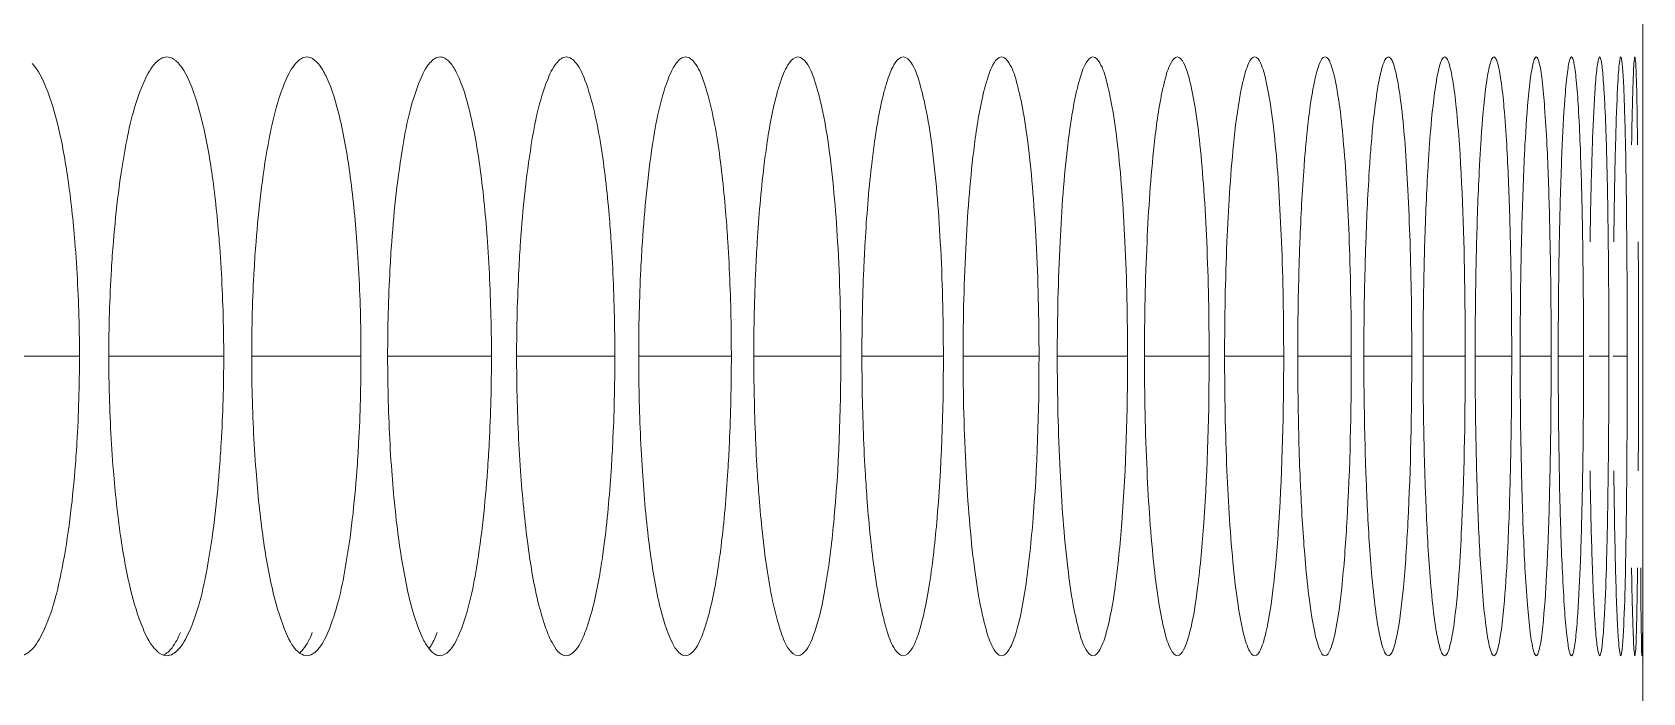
# Model space of a CAD drawing. Header units: millimetres. Extents: x 1177 to 4147, y 93 to 2194.
# Drawn here: x 2907.68 to 2923.81, y 1596.05 to 1602.67 of the extents above; entities that cross this region are included whole.
import ezdxf

# ---------------------------------------------------------------- set-up
doc = ezdxf.new("R2010")
doc.units = ezdxf.units.MM
doc.header["$LTSCALE"] = 0.1
doc.layers.get('0').update_dxf_attribs({"lineweight": 13})
doc.layers.add('标注', color=251, linetype='Continuous', lineweight=9)

msp = doc.modelspace()

# ---------------------------------------------------------------- linework, layer by layer
msp.add_line((2923.81, 1348.895), (2923.81, 1914.895))
at = {"layer": '标注'}
for p, q in [((2923.81, 1602.419), (2923.81, 1602.914)), ((2906.944, 1599.419), (2908.15, 1599.419)), ((2908.444, 1599.419), (2909.595, 1599.419)), ((2909.875, 1599.419), (2910.97, 1599.419)), ((2911.237, 1599.419), (2912.277, 1599.419)), ((2912.529, 1599.419), (2913.513, 1599.419)), ((2913.752, 1599.419), (2914.68, 1599.419)), ((2914.905, 1599.419), (2915.777, 1599.419)), ((2915.988, 1599.419), (2916.804, 1599.419)), ((2917.001, 1599.419), (2917.762, 1599.419)), ((2917.945, 1599.419), (2918.649, 1599.419)), ((2918.818, 1599.419), (2919.466, 1599.419)), ((2919.621, 1599.419), (2920.213, 1599.419)), ((2920.354, 1599.419), (2920.89, 1599.419)), ((2921.016, 1599.419), (2921.496, 1599.419)), ((2921.609, 1599.419), (2922.032, 1599.419)), ((2922.131, 1599.419), (2922.497, 1599.419)), ((2922.582, 1599.419), (2922.892, 1599.419)), ((2922.963, 1599.419), (2923.217, 1599.419)), ((2923.273, 1599.419), (2923.471, 1599.419)), ((2923.513, 1599.419), (2923.655, 1599.419)), ((2923.81, 1595.924), (2923.81, 1596.419))]:
    msp.add_line(p, q, dxfattribs=at)
for points, knots in [([(2909.025, 1602.419), (2908.983, 1602.419), (2908.882, 1602.346), (2908.833, 1602.249), (2908.804, 1602.187)], [0, 0, 0, 0, 0.384136, 1, 1, 1, 1]), ([(2909.115, 1602.38), (2909.108, 1602.386), (2909.082, 1602.406), (2909.049, 1602.419), (2909.025, 1602.419)], [0, 0, 0, 0, 0.282086, 1, 1, 1, 1]), ([(2910.428, 1602.419), (2910.388, 1602.419), (2910.291, 1602.344), (2910.245, 1602.248), (2910.218, 1602.187)], [0, 0, 0, 0, 0.378328, 1, 1, 1, 1]), ([(2910.929, 1600.566), (2910.912, 1600.798), (2910.871, 1601.219), (2910.775, 1601.77), (2910.671, 1602.131), (2910.57, 1602.323), (2910.514, 1602.385), (2910.485, 1602.402)], [0, 0, 0, 0, 0.364158, 0.661207, 0.874207, 0.947517, 1, 1, 1, 1]), ([(2911.762, 1602.419), (2911.723, 1602.419), (2911.63, 1602.342), (2911.589, 1602.248), (2911.563, 1602.187)], [0, 0, 0, 0, 0.37223, 1, 1, 1, 1]), ([(2912.237, 1600.566), (2912.22, 1600.809), (2912.179, 1601.246), (2912.083, 1601.811), (2911.978, 1602.174), (2911.876, 1602.355), (2911.817, 1602.406), (2911.788, 1602.415)], [0, 0, 0, 0, 0.376417, 0.678059, 0.88637, 0.953961, 1, 1, 1, 1]), ([(2913.027, 1602.419), (2912.989, 1602.419), (2912.9, 1602.34), (2912.862, 1602.248), (2912.838, 1602.187)], [0, 0, 0, 0, 0.36584, 1, 1, 1, 1]), ([(2913.372, 1601.539), (2913.336, 1601.759), (2913.276, 1602.046), (2913.153, 1602.34), (2913.064, 1602.419), (2913.027, 1602.419)], [0, 0, 0, 0, 0.68404, 0.884461, 1, 1, 1, 1]), ([(2914.222, 1602.419), (2914.185, 1602.419), (2914.101, 1602.338), (2914.066, 1602.247), (2914.043, 1602.187)], [0, 0, 0, 0, 0.359161, 1, 1, 1, 1]), ([(2914.547, 1601.539), (2914.514, 1601.758), (2914.456, 1602.046), (2914.342, 1602.338), (2914.258, 1602.419), (2914.222, 1602.419)], [0, 0, 0, 0, 0.688296, 0.888112, 1, 1, 1, 1]), ([(2915.347, 1602.419), (2915.312, 1602.419), (2915.232, 1602.335), (2915.2, 1602.247), (2915.179, 1602.187)], [0, 0, 0, 0, 0.352199, 1, 1, 1, 1]), ([(2915.777, 1599.419), (2915.777, 1599.802), (2915.758, 1600.51), (2915.687, 1601.343), (2915.599, 1601.882), (2915.525, 1602.16), (2915.461, 1602.335), (2915.381, 1602.419), (2915.347, 1602.419)], [0, 0, 0, 0, 0.372429, 0.689732, 0.811883, 0.904664, 0.966442, 1, 1, 1, 1]), ([(2916.402, 1602.419), (2916.369, 1602.419), (2916.293, 1602.333), (2916.265, 1602.247), (2916.245, 1602.187)], [0, 0, 0, 0, 0.34497, 1, 1, 1, 1]), ([(2916.804, 1599.419), (2916.804, 1599.802), (2916.786, 1600.51), (2916.72, 1601.343), (2916.638, 1601.881), (2916.568, 1602.16), (2916.51, 1602.333), (2916.435, 1602.419), (2916.402, 1602.419)], [0, 0, 0, 0, 0.373515, 0.691581, 0.813864, 0.906521, 0.967776, 1, 1, 1, 1]), ([(2917.387, 1602.419), (2917.355, 1602.419), (2917.285, 1602.33), (2917.259, 1602.247), (2917.241, 1602.187)], [0, 0, 0, 0, 0.337498, 1, 1, 1, 1]), ([(2917.762, 1599.419), (2917.762, 1599.801), (2917.745, 1600.509), (2917.683, 1601.343), (2917.607, 1601.881), (2917.542, 1602.16), (2917.489, 1602.33), (2917.419, 1602.419), (2917.387, 1602.419)], [0, 0, 0, 0, 0.374562, 0.693368, 0.815782, 0.908329, 0.969088, 1, 1, 1, 1]), ([(2918.302, 1602.419), (2918.272, 1602.419), (2918.207, 1602.327), (2918.184, 1602.246), (2918.167, 1602.187)], [0, 0, 0, 0, 0.329816, 1, 1, 1, 1]), ([(2918.649, 1599.419), (2918.649, 1599.801), (2918.637, 1600.358), (2918.595, 1601.064), (2918.554, 1601.514), (2918.506, 1601.88), (2918.446, 1602.16), (2918.397, 1602.327), (2918.333, 1602.419), (2918.302, 1602.419)], [0, 0, 0, 0, 0.375551, 0.545723, 0.695098, 0.817639, 0.910083, 0.970374, 1, 1, 1, 1]), ([(2919.148, 1602.419), (2919.119, 1602.419), (2919.059, 1602.324), (2919.038, 1602.246), (2919.023, 1602.187)], [0, 0, 0, 0, 0.321971, 1, 1, 1, 1]), ([(2919.466, 1599.419), (2919.466, 1599.801), (2919.455, 1600.358), (2919.417, 1601.064), (2919.379, 1601.514), (2919.335, 1601.879), (2919.279, 1602.16), (2919.235, 1602.324), (2919.176, 1602.419), (2919.148, 1602.419)], [0, 0, 0, 0, 0.376511, 0.547075, 0.696737, 0.819409, 0.911768, 0.971624, 1, 1, 1, 1]), ([(2919.923, 1602.419), (2919.895, 1602.419), (2919.841, 1602.32), (2919.823, 1602.246), (2919.809, 1602.187)], [0, 0, 0, 0, 0.314028, 1, 1, 1, 1]), ([(2920.213, 1599.419), (2920.213, 1599.801), (2920.203, 1600.358), (2920.168, 1601.064), (2920.134, 1601.514), (2920.094, 1601.878), (2920.043, 1602.161), (2920.003, 1602.321), (2919.95, 1602.419), (2919.923, 1602.419)], [0, 0, 0, 0, 0.37742, 0.548358, 0.698293, 0.821093, 0.913378, 0.972833, 1, 1, 1, 1]), ([(2920.627, 1602.419), (2920.601, 1602.419), (2920.554, 1602.317), (2920.537, 1602.246), (2920.524, 1602.187)], [0, 0, 0, 0, 0.306066, 1, 1, 1, 1]), ([(2920.89, 1599.419), (2920.89, 1599.801), (2920.881, 1600.358), (2920.849, 1601.064), (2920.818, 1601.514), (2920.782, 1601.878), (2920.737, 1602.162), (2920.7, 1602.318), (2920.654, 1602.419), (2920.627, 1602.419)], [0, 0, 0, 0, 0.378273, 0.549562, 0.699757, 0.822681, 0.914904, 0.973991, 1, 1, 1, 1]), ([(2921.262, 1602.419), (2921.252, 1602.419), (2921.23, 1602.398), (2921.198, 1602.321), (2921.181, 1602.245), (2921.169, 1602.187)], [0, 0, 0, 0, 0.108893, 0.304684, 1, 1, 1, 1]), ([(2921.496, 1599.419), (2921.496, 1599.801), (2921.488, 1600.357), (2921.46, 1601.064), (2921.433, 1601.513), (2921.399, 1601.881), (2921.362, 1602.154), (2921.324, 1602.321), (2921.293, 1602.398), (2921.271, 1602.419), (2921.262, 1602.419)], [0, 0, 0, 0, 0.378765, 0.550246, 0.700564, 0.823511, 0.915608, 0.974317, 0.990824, 1, 1, 1, 1]), ([(2921.826, 1602.419), (2921.817, 1602.419), (2921.798, 1602.397), (2921.77, 1602.321), (2921.754, 1602.245), (2921.744, 1602.187)], [0, 0, 0, 0, 0.101909, 0.296587, 1, 1, 1, 1]), ([(2921.973, 1601.539), (2921.964, 1601.663), (2921.947, 1601.88), (2921.915, 1602.153), (2921.881, 1602.321), (2921.854, 1602.397), (2921.834, 1602.419), (2921.826, 1602.419)], [0, 0, 0, 0, 0.412795, 0.721593, 0.917535, 0.971685, 1, 1, 1, 1]), ([(2922.32, 1602.419), (2922.312, 1602.419), (2922.295, 1602.396), (2922.271, 1602.321), (2922.257, 1602.245), (2922.249, 1602.187)], [0, 0, 0, 0, 0.094921, 0.288654, 1, 1, 1, 1]), ([(2922.447, 1601.539), (2922.439, 1601.663), (2922.424, 1601.88), (2922.397, 1602.152), (2922.367, 1602.321), (2922.344, 1602.396), (2922.327, 1602.419), (2922.32, 1602.419)], [0, 0, 0, 0, 0.414841, 0.724795, 0.920667, 0.973938, 1, 1, 1, 1]), ([(2922.743, 1602.419), (2922.736, 1602.419), (2922.721, 1602.394), (2922.71, 1602.352), (2922.695, 1602.278), (2922.687, 1602.22), (2922.683, 1602.187)], [0, 0, 0, 0, 0.088051, 0.280963, 0.585765, 1, 1, 1, 1]), ([(2922.85, 1601.539), (2922.844, 1601.663), (2922.831, 1601.879), (2922.809, 1602.129), (2922.79, 1602.277), (2922.775, 1602.352), (2922.764, 1602.394), (2922.75, 1602.419), (2922.743, 1602.419)], [0, 0, 0, 0, 0.416674, 0.727673, 0.840561, 0.923587, 0.976084, 1, 1, 1, 1]), ([(2923.096, 1602.419), (2923.089, 1602.419), (2923.078, 1602.392), (2923.069, 1602.352), (2923.056, 1602.277), (2923.05, 1602.22), (2923.046, 1602.187)], [0, 0, 0, 0, 0.08156, 0.273914, 0.581123, 1, 1, 1, 1]), ([(2923.183, 1601.539), (2923.178, 1601.663), (2923.168, 1601.879), (2923.15, 1602.129), (2923.134, 1602.277), (2923.122, 1602.352), (2923.113, 1602.392), (2923.102, 1602.419), (2923.096, 1602.419)], [0, 0, 0, 0, 0.418337, 0.730308, 0.843348, 0.926219, 0.978065, 1, 1, 1, 1]), ([(2923.378, 1602.419), (2923.372, 1602.419), (2923.365, 1602.391), (2923.356, 1602.353), (2923.347, 1602.277), (2923.342, 1602.22), (2923.339, 1602.187)], [0, 0, 0, 0, 0.07568, 0.267653, 0.577032, 1, 1, 1, 1]), ([(2923.445, 1601.539), (2923.441, 1601.663), (2923.435, 1601.837), (2923.424, 1602.053), (2923.416, 1602.179), (2923.407, 1602.277), (2923.399, 1602.353), (2923.391, 1602.391), (2923.384, 1602.419), (2923.378, 1602.419)], [0, 0, 0, 0, 0.419744, 0.590146, 0.732557, 0.845737, 0.928497, 0.979815, 1, 1, 1, 1]), ([(2923.59, 1602.419), (2923.584, 1602.419), (2923.582, 1602.389), (2923.573, 1602.354), (2923.568, 1602.276), (2923.564, 1602.22), (2923.562, 1602.187)], [0, 0, 0, 0, 0.070746, 0.262489, 0.57368, 1, 1, 1, 1]), ([(2923.637, 1601.539), (2923.634, 1601.663), (2923.63, 1601.837), (2923.622, 1602.053), (2923.617, 1602.179), (2923.61, 1602.276), (2923.605, 1602.353), (2923.597, 1602.389), (2923.595, 1602.419), (2923.59, 1602.419)], [0, 0, 0, 0, 0.42086, 0.591659, 0.73434, 0.847642, 0.930328, 0.98125, 1, 1, 1, 1]), ([(2923.731, 1602.419), (2923.726, 1602.419), (2923.728, 1602.388), (2923.719, 1602.354), (2923.718, 1602.276), (2923.715, 1602.22), (2923.714, 1602.187)], [0, 0, 0, 0, 0.067135, 0.25876, 0.571272, 1, 1, 1, 1]), ([(2923.758, 1601.539), (2923.756, 1601.663), (2923.754, 1601.837), (2923.75, 1602.053), (2923.747, 1602.179), (2923.742, 1602.276), (2923.742, 1602.354), (2923.733, 1602.388), (2923.736, 1602.419), (2923.731, 1602.419)], [0, 0, 0, 0, 0.421633, 0.592708, 0.735581, 0.848973, 0.931617, 0.982277, 1, 1, 1, 1]), ([(2908.104, 1600.566), (2908.087, 1600.778), (2908.045, 1601.166), (2907.954, 1601.687), (2907.84, 1602.075), (2907.739, 1602.285), (2907.677, 1602.352)], [0, 0, 0, 0, 0.343252, 0.632232, 0.852748, 1, 1, 1, 1]), ([(2909.551, 1600.566), (2909.534, 1600.788), (2909.492, 1601.192), (2909.399, 1601.73), (2909.285, 1602.117), (2909.18, 1602.325), (2909.115, 1602.38)], [0, 0, 0, 0, 0.353299, 0.646273, 0.86342, 1, 1, 1, 1]), ([(2908.804, 1602.187), (2908.709, 1601.983), (2908.581, 1601.439), (2908.516, 1600.892), (2908.49, 1600.566)], [0, 0, 0, 0, 0.407017, 1, 1, 1, 1]), ([(2910.218, 1602.187), (2910.128, 1601.982), (2910.006, 1601.438), (2909.944, 1600.892), (2909.919, 1600.566)], [0, 0, 0, 0, 0.406317, 1, 1, 1, 1]), ([(2911.563, 1602.187), (2911.476, 1601.982), (2911.361, 1601.438), (2911.302, 1600.892), (2911.278, 1600.566)], [0, 0, 0, 0, 0.405644, 1, 1, 1, 1]), ([(2912.838, 1602.187), (2912.755, 1601.981), (2912.647, 1601.437), (2912.591, 1600.892), (2912.568, 1600.566)], [0, 0, 0, 0, 0.405, 1, 1, 1, 1]), ([(2914.043, 1602.187), (2913.965, 1601.98), (2913.863, 1601.436), (2913.81, 1600.892), (2913.789, 1600.566)], [0, 0, 0, 0, 0.404385, 1, 1, 1, 1]), ([(2915.179, 1602.187), (2915.164, 1602.146), (2915.1, 1601.934), (2915.061, 1601.715), (2915.035, 1601.539)], [0, 0, 0, 0, 0.198383, 1, 1, 1, 1]), ([(2916.245, 1602.187), (2916.231, 1602.146), (2916.171, 1601.933), (2916.135, 1601.715), (2916.11, 1601.539)], [0, 0, 0, 0, 0.197891, 1, 1, 1, 1]), ([(2917.241, 1602.187), (2917.228, 1602.146), (2917.172, 1601.933), (2917.138, 1601.715), (2917.115, 1601.539)], [0, 0, 0, 0, 0.197424, 1, 1, 1, 1]), ([(2918.167, 1602.187), (2918.155, 1602.146), (2918.103, 1601.932), (2918.071, 1601.714), (2918.051, 1601.539)], [0, 0, 0, 0, 0.196983, 1, 1, 1, 1]), ([(2919.023, 1602.187), (2919.012, 1602.145), (2918.963, 1601.932), (2918.935, 1601.714), (2918.916, 1601.539)], [0, 0, 0, 0, 0.196571, 1, 1, 1, 1]), ([(2919.809, 1602.187), (2919.798, 1602.145), (2919.754, 1601.931), (2919.728, 1601.714), (2919.71, 1601.539)], [0, 0, 0, 0, 0.196188, 1, 1, 1, 1]), ([(2920.524, 1602.187), (2920.515, 1602.145), (2920.475, 1601.931), (2920.451, 1601.714), (2920.435, 1601.539)], [0, 0, 0, 0, 0.195836, 1, 1, 1, 1]), ([(2921.169, 1602.187), (2921.161, 1602.145), (2921.125, 1601.931), (2921.104, 1601.714), (2921.089, 1601.539)], [0, 0, 0, 0, 0.195515, 1, 1, 1, 1]), ([(2921.744, 1602.187), (2921.737, 1602.145), (2921.705, 1601.93), (2921.686, 1601.714), (2921.673, 1601.539)], [0, 0, 0, 0, 0.195227, 1, 1, 1, 1]), ([(2922.249, 1602.187), (2922.242, 1602.145), (2922.214, 1601.93), (2922.198, 1601.714), (2922.187, 1601.539)], [0, 0, 0, 0, 0.194971, 1, 1, 1, 1]), ([(2922.683, 1602.187), (2922.677, 1602.145), (2922.654, 1601.93), (2922.64, 1601.714), (2922.63, 1601.539)], [0, 0, 0, 0, 0.194751, 1, 1, 1, 1]), ([(2923.046, 1602.187), (2923.042, 1602.145), (2923.022, 1601.93), (2923.011, 1601.714), (2923.003, 1601.539)], [0, 0, 0, 0, 0.194565, 1, 1, 1, 1]), ([(2923.339, 1602.187), (2923.336, 1602.145), (2923.32, 1601.93), (2923.311, 1601.714), (2923.305, 1601.539)], [0, 0, 0, 0, 0.194414, 1, 1, 1, 1]), ([(2923.562, 1602.187), (2923.559, 1602.145), (2923.548, 1601.929), (2923.541, 1601.713), (2923.537, 1601.539)], [0, 0, 0, 0, 0.194299, 1, 1, 1, 1]), ([(2923.714, 1602.187), (2923.712, 1602.145), (2923.705, 1601.929), (2923.701, 1601.713), (2923.698, 1601.539)], [0, 0, 0, 0, 0.194221, 1, 1, 1, 1]), ([(2913.476, 1600.566), (2913.47, 1600.655), (2913.445, 1600.98), (2913.41, 1601.305), (2913.372, 1601.539)], [0, 0, 0, 0, 0.272672, 1, 1, 1, 1]), ([(2914.645, 1600.566), (2914.639, 1600.655), (2914.616, 1600.98), (2914.583, 1601.305), (2914.547, 1601.539)], [0, 0, 0, 0, 0.272763, 1, 1, 1, 1]), ([(2915.035, 1601.539), (2915.025, 1601.467), (2914.982, 1601.144), (2914.955, 1600.818), (2914.939, 1600.566)], [0, 0, 0, 0, 0.224658, 1, 1, 1, 1]), ([(2916.11, 1601.539), (2916.1, 1601.467), (2916.06, 1601.144), (2916.035, 1600.818), (2916.02, 1600.566)], [0, 0, 0, 0, 0.224554, 1, 1, 1, 1]), ([(2917.115, 1601.539), (2917.074, 1601.216), (2917.02, 1600.51), (2917.001, 1599.801), (2917.001, 1599.419)], [0, 0, 0, 0, 0.459902, 1, 1, 1, 1]), ([(2918.051, 1601.539), (2918.012, 1601.216), (2917.962, 1600.509), (2917.945, 1599.801), (2917.945, 1599.419)], [0, 0, 0, 0, 0.459787, 1, 1, 1, 1]), ([(2918.916, 1601.539), (2918.88, 1601.216), (2918.834, 1600.509), (2918.818, 1599.801), (2918.818, 1599.419)], [0, 0, 0, 0, 0.45968, 1, 1, 1, 1]), ([(2919.71, 1601.539), (2919.678, 1601.216), (2919.635, 1600.509), (2919.621, 1599.801), (2919.621, 1599.419)], [0, 0, 0, 0, 0.459581, 1, 1, 1, 1]), ([(2920.435, 1601.539), (2920.428, 1601.467), (2920.402, 1601.143), (2920.385, 1600.818), (2920.375, 1600.566)], [0, 0, 0, 0, 0.22413, 1, 1, 1, 1]), ([(2921.089, 1601.539), (2921.083, 1601.467), (2921.06, 1601.143), (2921.045, 1600.818), (2921.036, 1600.566)], [0, 0, 0, 0, 0.224066, 1, 1, 1, 1]), ([(2921.673, 1601.539), (2921.668, 1601.467), (2921.647, 1601.143), (2921.634, 1600.818), (2921.626, 1600.566)], [0, 0, 0, 0, 0.224008, 1, 1, 1, 1]), ([(2922.032, 1599.419), (2922.032, 1599.614), (2922.027, 1600.321), (2922.007, 1601.028), (2921.973, 1601.539)], [0, 0, 0, 0, 0.275595, 1, 1, 1, 1]), ([(2922.187, 1601.539), (2922.182, 1601.467), (2922.164, 1601.143), (2922.152, 1600.818), (2922.146, 1600.566)], [0, 0, 0, 0, 0.223957, 1, 1, 1, 1]), ([(2922.484, 1600.566), (2922.482, 1600.655), (2922.473, 1600.979), (2922.46, 1601.304), (2922.447, 1601.539)], [0, 0, 0, 0, 0.273384, 1, 1, 1, 1]), ([(2922.63, 1601.539), (2922.626, 1601.467), (2922.611, 1601.143), (2922.601, 1600.818), (2922.595, 1600.566)], [0, 0, 0, 0, 0.223913, 1, 1, 1, 1]), ([(2922.881, 1600.566), (2922.88, 1600.655), (2922.872, 1600.979), (2922.861, 1601.304), (2922.85, 1601.539)], [0, 0, 0, 0, 0.273416, 1, 1, 1, 1]), ([(2923.003, 1601.539), (2923, 1601.467), (2922.987, 1601.143), (2922.978, 1600.818), (2922.974, 1600.566)], [0, 0, 0, 0, 0.223876, 1, 1, 1, 1]), ([(2923.208, 1600.566), (2923.207, 1600.655), (2923.201, 1600.979), (2923.192, 1601.304), (2923.183, 1601.539)], [0, 0, 0, 0, 0.273443, 1, 1, 1, 1]), ([(2923.305, 1601.539), (2923.303, 1601.467), (2923.292, 1601.142), (2923.286, 1600.818), (2923.282, 1600.566)], [0, 0, 0, 0, 0.223846, 1, 1, 1, 1]), ([(2923.464, 1600.566), (2923.463, 1600.655), (2923.459, 1600.979), (2923.452, 1601.304), (2923.445, 1601.539)], [0, 0, 0, 0, 0.273464, 1, 1, 1, 1]), ([(2923.537, 1601.539), (2923.535, 1601.467), (2923.527, 1601.142), (2923.523, 1600.818), (2923.52, 1600.566)], [0, 0, 0, 0, 0.223823, 1, 1, 1, 1]), ([(2923.65, 1600.566), (2923.649, 1600.655), (2923.646, 1600.979), (2923.642, 1601.304), (2923.637, 1601.539)], [0, 0, 0, 0, 0.273479, 1, 1, 1, 1]), ([(2908.15, 1599.419), (2908.15, 1599.517), (2908.146, 1599.9), (2908.127, 1600.282), (2908.104, 1600.566)], [0, 0, 0, 0, 0.255908, 1, 1, 1, 1]), ([(2908.49, 1600.566), (2908.482, 1600.474), (2908.456, 1600.092), (2908.444, 1599.709), (2908.444, 1599.419)], [0, 0, 0, 0, 0.241932, 1, 1, 1, 1]), ([(2909.595, 1599.419), (2909.595, 1599.517), (2909.591, 1599.9), (2909.573, 1600.282), (2909.551, 1600.566)], [0, 0, 0, 0, 0.255929, 1, 1, 1, 1]), ([(2909.919, 1600.566), (2909.911, 1600.474), (2909.886, 1600.092), (2909.875, 1599.709), (2909.875, 1599.419)], [0, 0, 0, 0, 0.241898, 1, 1, 1, 1]), ([(2910.97, 1599.419), (2910.97, 1599.517), (2910.967, 1599.9), (2910.95, 1600.282), (2910.929, 1600.566)], [0, 0, 0, 0, 0.255949, 1, 1, 1, 1]), ([(2911.278, 1600.566), (2911.271, 1600.474), (2911.247, 1600.092), (2911.237, 1599.709), (2911.237, 1599.419)], [0, 0, 0, 0, 0.241865, 1, 1, 1, 1]), ([(2912.277, 1599.419), (2912.277, 1599.517), (2912.273, 1599.899), (2912.257, 1600.282), (2912.237, 1600.566)], [0, 0, 0, 0, 0.255968, 1, 1, 1, 1]), ([(2912.568, 1600.566), (2912.562, 1600.474), (2912.539, 1600.092), (2912.529, 1599.709), (2912.529, 1599.419)], [0, 0, 0, 0, 0.241834, 1, 1, 1, 1]), ([(2913.513, 1599.419), (2913.513, 1599.517), (2913.51, 1599.899), (2913.495, 1600.282), (2913.476, 1600.566)], [0, 0, 0, 0, 0.255986, 1, 1, 1, 1]), ([(2913.789, 1600.566), (2913.783, 1600.474), (2913.761, 1600.092), (2913.752, 1599.709), (2913.752, 1599.419)], [0, 0, 0, 0, 0.241805, 1, 1, 1, 1]), ([(2914.68, 1599.419), (2914.68, 1599.517), (2914.677, 1599.899), (2914.663, 1600.282), (2914.645, 1600.566)], [0, 0, 0, 0, 0.256003, 1, 1, 1, 1]), ([(2914.939, 1600.566), (2914.934, 1600.474), (2914.913, 1600.092), (2914.905, 1599.709), (2914.905, 1599.419)], [0, 0, 0, 0, 0.241777, 1, 1, 1, 1]), ([(2916.02, 1600.566), (2916.015, 1600.474), (2915.996, 1600.092), (2915.988, 1599.709), (2915.988, 1599.419)], [0, 0, 0, 0, 0.241751, 1, 1, 1, 1]), ([(2920.375, 1600.566), (2920.372, 1600.474), (2920.359, 1600.091), (2920.354, 1599.709), (2920.354, 1599.419)], [0, 0, 0, 0, 0.241646, 1, 1, 1, 1]), ([(2921.036, 1600.566), (2921.033, 1600.474), (2921.021, 1600.091), (2921.016, 1599.709), (2921.016, 1599.419)], [0, 0, 0, 0, 0.24163, 1, 1, 1, 1]), ([(2921.626, 1600.566), (2921.623, 1600.474), (2921.613, 1600.091), (2921.609, 1599.709), (2921.609, 1599.419)], [0, 0, 0, 0, 0.241616, 1, 1, 1, 1]), ([(2922.146, 1600.566), (2922.143, 1600.474), (2922.134, 1600.091), (2922.131, 1599.709), (2922.131, 1599.419)], [0, 0, 0, 0, 0.241603, 1, 1, 1, 1]), ([(2922.497, 1599.419), (2922.497, 1599.517), (2922.496, 1599.899), (2922.491, 1600.282), (2922.484, 1600.566)], [0, 0, 0, 0, 0.256117, 1, 1, 1, 1]), ([(2922.595, 1600.566), (2922.593, 1600.474), (2922.585, 1600.091), (2922.582, 1599.709), (2922.582, 1599.419)], [0, 0, 0, 0, 0.241592, 1, 1, 1, 1]), ([(2922.892, 1599.419), (2922.892, 1599.517), (2922.892, 1599.899), (2922.887, 1600.282), (2922.881, 1600.566)], [0, 0, 0, 0, 0.256123, 1, 1, 1, 1]), ([(2922.974, 1600.566), (2922.972, 1600.474), (2922.966, 1600.091), (2922.963, 1599.709), (2922.963, 1599.419)], [0, 0, 0, 0, 0.241583, 1, 1, 1, 1]), ([(2923.217, 1599.419), (2923.217, 1599.517), (2923.216, 1599.899), (2923.213, 1600.282), (2923.208, 1600.566)], [0, 0, 0, 0, 0.256128, 1, 1, 1, 1]), ([(2923.471, 1599.419), (2923.471, 1599.517), (2923.47, 1599.899), (2923.468, 1600.282), (2923.464, 1600.566)], [0, 0, 0, 0, 0.256131, 1, 1, 1, 1]), ([(2923.655, 1599.419), (2923.655, 1599.517), (2923.654, 1599.899), (2923.652, 1600.282), (2923.65, 1600.566)], [0, 0, 0, 0, 0.256134, 1, 1, 1, 1]), ([(2923.767, 1599.419), (2923.767, 1599.517), (2923.767, 1599.899), (2923.766, 1600.282), (2923.765, 1600.566)], [0, 0, 0, 0, 0.256136, 1, 1, 1, 1]), ([(2908.104, 1598.272), (2908.112, 1598.364), (2908.139, 1598.746), (2908.15, 1599.129), (2908.15, 1599.419)], [0, 0, 0, 0, 0.24194, 1, 1, 1, 1]), ([(2908.444, 1599.419), (2908.444, 1599.321), (2908.448, 1598.938), (2908.467, 1598.555), (2908.49, 1598.272)], [0, 0, 0, 0, 0.255912, 1, 1, 1, 1]), ([(2909.551, 1598.272), (2909.558, 1598.364), (2909.584, 1598.746), (2909.595, 1599.129), (2909.595, 1599.419)], [0, 0, 0, 0, 0.241906, 1, 1, 1, 1]), ([(2909.875, 1599.419), (2909.875, 1599.321), (2909.879, 1598.938), (2909.897, 1598.556), (2909.919, 1598.272)], [0, 0, 0, 0, 0.255933, 1, 1, 1, 1]), ([(2910.929, 1598.272), (2910.936, 1598.364), (2910.96, 1598.746), (2910.97, 1599.129), (2910.97, 1599.419)], [0, 0, 0, 0, 0.241873, 1, 1, 1, 1]), ([(2911.237, 1599.419), (2911.237, 1599.321), (2911.241, 1598.938), (2911.257, 1598.556), (2911.278, 1598.272)], [0, 0, 0, 0, 0.255953, 1, 1, 1, 1]), ([(2912.237, 1598.272), (2912.244, 1598.364), (2912.267, 1598.746), (2912.277, 1599.129), (2912.277, 1599.419)], [0, 0, 0, 0, 0.241842, 1, 1, 1, 1]), ([(2912.529, 1599.419), (2912.529, 1599.321), (2912.533, 1598.938), (2912.548, 1598.556), (2912.568, 1598.272)], [0, 0, 0, 0, 0.255971, 1, 1, 1, 1]), ([(2913.476, 1598.272), (2913.482, 1598.364), (2913.504, 1598.746), (2913.513, 1599.129), (2913.513, 1599.419)], [0, 0, 0, 0, 0.241812, 1, 1, 1, 1]), ([(2913.752, 1599.419), (2913.752, 1599.321), (2913.755, 1598.938), (2913.77, 1598.556), (2913.789, 1598.272)], [0, 0, 0, 0, 0.255989, 1, 1, 1, 1]), ([(2914.645, 1598.272), (2914.651, 1598.364), (2914.671, 1598.746), (2914.68, 1599.129), (2914.68, 1599.419)], [0, 0, 0, 0, 0.241784, 1, 1, 1, 1]), ([(2914.905, 1599.419), (2914.905, 1599.321), (2914.908, 1598.938), (2914.922, 1598.556), (2914.939, 1598.272)], [0, 0, 0, 0, 0.256006, 1, 1, 1, 1]), ([(2915.512, 1596.651), (2915.563, 1596.796), (2915.64, 1597.164), (2915.751, 1598.086), (2915.777, 1598.863), (2915.777, 1599.419)], [0, 0, 0, 0, 0.166119, 0.401654, 1, 1, 1, 1]), ([(2915.988, 1599.419), (2915.988, 1599.321), (2915.991, 1598.938), (2916.004, 1598.556), (2916.02, 1598.272)], [0, 0, 0, 0, 0.256022, 1, 1, 1, 1]), ([(2916.557, 1596.651), (2916.604, 1596.797), (2916.676, 1597.164), (2916.78, 1598.087), (2916.804, 1598.863), (2916.804, 1599.419)], [0, 0, 0, 0, 0.165692, 0.401192, 1, 1, 1, 1]), ([(2917.001, 1599.419), (2917.001, 1599.036), (2917.02, 1598.328), (2917.074, 1597.621), (2917.115, 1597.298)], [0, 0, 0, 0, 0.540098, 1, 1, 1, 1]), ([(2917.532, 1596.651), (2917.576, 1596.797), (2917.642, 1597.165), (2917.739, 1598.087), (2917.762, 1598.863), (2917.762, 1599.419)], [0, 0, 0, 0, 0.165291, 0.400759, 1, 1, 1, 1]), ([(2917.945, 1599.419), (2917.945, 1599.036), (2917.962, 1598.328), (2918.012, 1597.621), (2918.051, 1597.298)], [0, 0, 0, 0, 0.540213, 1, 1, 1, 1]), ([(2918.436, 1596.651), (2918.477, 1596.798), (2918.539, 1597.165), (2918.628, 1598.088), (2918.649, 1598.863), (2918.649, 1599.419)], [0, 0, 0, 0, 0.164917, 0.400355, 1, 1, 1, 1]), ([(2918.818, 1599.419), (2918.818, 1599.036), (2918.834, 1598.329), (2918.88, 1597.622), (2918.916, 1597.298)], [0, 0, 0, 0, 0.54032, 1, 1, 1, 1]), ([(2919.271, 1596.651), (2919.309, 1596.798), (2919.365, 1597.166), (2919.447, 1598.088), (2919.466, 1598.863), (2919.466, 1599.419)], [0, 0, 0, 0, 0.164569, 0.399981, 1, 1, 1, 1]), ([(2919.621, 1599.419), (2919.621, 1599.036), (2919.635, 1598.329), (2919.678, 1597.622), (2919.71, 1597.298)], [0, 0, 0, 0, 0.540419, 1, 1, 1, 1]), ([(2920.035, 1596.651), (2920.07, 1596.799), (2920.121, 1597.166), (2920.195, 1598.089), (2920.213, 1598.863), (2920.213, 1599.419)], [0, 0, 0, 0, 0.164249, 0.399636, 1, 1, 1, 1]), ([(2920.354, 1599.419), (2920.354, 1599.321), (2920.356, 1598.938), (2920.364, 1598.556), (2920.375, 1598.272)], [0, 0, 0, 0, 0.256086, 1, 1, 1, 1]), ([(2920.729, 1596.651), (2920.76, 1596.799), (2920.806, 1597.166), (2920.874, 1598.089), (2920.89, 1598.863), (2920.89, 1599.419)], [0, 0, 0, 0, 0.163958, 0.399322, 1, 1, 1, 1]), ([(2921.016, 1599.419), (2921.016, 1599.321), (2921.018, 1598.938), (2921.026, 1598.556), (2921.036, 1598.272)], [0, 0, 0, 0, 0.256095, 1, 1, 1, 1]), ([(2921.353, 1596.651), (2921.381, 1596.799), (2921.422, 1597.167), (2921.482, 1598.089), (2921.496, 1598.863), (2921.496, 1599.419)], [0, 0, 0, 0, 0.163694, 0.399039, 1, 1, 1, 1]), ([(2921.609, 1599.419), (2921.609, 1599.321), (2921.61, 1598.938), (2921.617, 1598.556), (2921.626, 1598.272)], [0, 0, 0, 0, 0.256104, 1, 1, 1, 1]), ([(2921.973, 1597.298), (2921.983, 1597.45), (2922.02, 1598.156), (2922.032, 1598.863), (2922.032, 1599.419)], [0, 0, 0, 0, 0.214546, 1, 1, 1, 1]), ([(2922.131, 1599.419), (2922.131, 1599.321), (2922.132, 1598.938), (2922.138, 1598.556), (2922.146, 1598.272)], [0, 0, 0, 0, 0.256112, 1, 1, 1, 1]), ([(2922.484, 1598.272), (2922.486, 1598.364), (2922.494, 1598.746), (2922.497, 1599.129), (2922.497, 1599.419)], [0, 0, 0, 0, 0.241594, 1, 1, 1, 1]), ([(2922.582, 1599.419), (2922.582, 1599.321), (2922.583, 1598.938), (2922.588, 1598.556), (2922.595, 1598.272)], [0, 0, 0, 0, 0.256118, 1, 1, 1, 1]), ([(2922.881, 1598.272), (2922.883, 1598.364), (2922.89, 1598.746), (2922.892, 1599.129), (2922.892, 1599.419)], [0, 0, 0, 0, 0.241585, 1, 1, 1, 1]), ([(2922.963, 1599.419), (2922.963, 1599.321), (2922.964, 1598.938), (2922.968, 1598.556), (2922.974, 1598.272)], [0, 0, 0, 0, 0.256124, 1, 1, 1, 1]), ([(2923.208, 1598.272), (2923.21, 1598.364), (2923.215, 1598.746), (2923.217, 1599.129), (2923.217, 1599.419)], [0, 0, 0, 0, 0.241577, 1, 1, 1, 1]), ([(2923.464, 1598.272), (2923.465, 1598.364), (2923.469, 1598.746), (2923.471, 1599.129), (2923.471, 1599.419)], [0, 0, 0, 0, 0.241571, 1, 1, 1, 1]), ([(2923.65, 1598.272), (2923.651, 1598.364), (2923.653, 1598.746), (2923.655, 1599.129), (2923.655, 1599.419)], [0, 0, 0, 0, 0.241566, 1, 1, 1, 1]), ([(2923.765, 1598.272), (2923.765, 1598.364), (2923.767, 1598.746), (2923.767, 1599.129), (2923.767, 1599.419)], [0, 0, 0, 0, 0.241563, 1, 1, 1, 1]), ([(2907.782, 1596.651), (2907.88, 1596.854), (2908.011, 1597.398), (2908.078, 1597.945), (2908.104, 1598.272)], [0, 0, 0, 0, 0.407475, 1, 1, 1, 1]), ([(2908.49, 1598.272), (2908.507, 1598.054), (2908.55, 1597.655), (2908.643, 1597.123), (2908.758, 1596.735), (2908.861, 1596.527), (2908.925, 1596.467)], [0, 0, 0, 0, 0.349668, 0.641268, 0.859711, 1, 1, 1, 1]), ([(2909.244, 1596.651), (2909.338, 1596.854), (2909.463, 1597.399), (2909.526, 1597.945), (2909.551, 1598.272)], [0, 0, 0, 0, 0.406757, 1, 1, 1, 1]), ([(2909.919, 1598.272), (2909.936, 1598.043), (2909.978, 1597.629), (2910.074, 1597.079), (2910.189, 1596.696), (2910.294, 1596.489), (2910.361, 1596.442)], [0, 0, 0, 0, 0.360647, 0.656591, 0.871311, 1, 1, 1, 1]), ([(2910.637, 1596.651), (2910.726, 1596.855), (2910.845, 1597.4), (2910.905, 1597.946), (2910.929, 1598.272)], [0, 0, 0, 0, 0.406066, 1, 1, 1, 1]), ([(2911.278, 1598.272), (2911.296, 1598.032), (2911.338, 1597.6), (2911.435, 1597.041), (2911.54, 1596.678), (2911.642, 1596.493), (2911.698, 1596.438), (2911.727, 1596.426)], [0, 0, 0, 0, 0.372333, 0.672575, 0.882635, 0.952132, 1, 1, 1, 1]), ([(2911.96, 1596.651), (2912.045, 1596.856), (2912.157, 1597.4), (2912.214, 1597.946), (2912.237, 1598.272)], [0, 0, 0, 0, 0.405403, 1, 1, 1, 1]), ([(2912.568, 1598.272), (2912.586, 1598.019), (2912.629, 1597.567), (2912.715, 1597.048), (2912.808, 1596.723), (2912.877, 1596.55), (2912.962, 1596.419), (2913.027, 1596.419)], [0, 0, 0, 0, 0.389161, 0.695877, 0.811486, 0.900262, 1, 1, 1, 1]), ([(2913.372, 1597.298), (2913.384, 1597.371), (2913.43, 1597.694), (2913.459, 1598.019), (2913.476, 1598.272)], [0, 0, 0, 0, 0.224828, 1, 1, 1, 1]), ([(2913.789, 1598.272), (2913.805, 1598.019), (2913.845, 1597.568), (2913.937, 1596.992), (2914.039, 1596.63), (2914.136, 1596.459), (2914.196, 1596.419), (2914.222, 1596.419)], [0, 0, 0, 0, 0.389812, 0.696656, 0.899917, 0.961012, 1, 1, 1, 1]), ([(2914.547, 1597.298), (2914.558, 1597.371), (2914.602, 1597.694), (2914.629, 1598.019), (2914.645, 1598.272)], [0, 0, 0, 0, 0.224714, 1, 1, 1, 1]), ([(2914.939, 1598.272), (2914.945, 1598.183), (2914.968, 1597.858), (2915.001, 1597.533), (2915.035, 1597.298)], [0, 0, 0, 0, 0.272803, 1, 1, 1, 1]), ([(2916.02, 1598.272), (2916.026, 1598.183), (2916.047, 1597.858), (2916.078, 1597.533), (2916.11, 1597.298)], [0, 0, 0, 0, 0.272887, 1, 1, 1, 1]), ([(2920.375, 1598.272), (2920.379, 1598.183), (2920.393, 1597.858), (2920.413, 1597.533), (2920.435, 1597.298)], [0, 0, 0, 0, 0.273226, 1, 1, 1, 1]), ([(2921.036, 1598.272), (2921.039, 1598.183), (2921.052, 1597.858), (2921.07, 1597.534), (2921.089, 1597.298)], [0, 0, 0, 0, 0.273277, 1, 1, 1, 1]), ([(2921.626, 1598.272), (2921.629, 1598.183), (2921.64, 1597.858), (2921.656, 1597.534), (2921.673, 1597.298)], [0, 0, 0, 0, 0.273324, 1, 1, 1, 1]), ([(2922.146, 1598.272), (2922.148, 1598.183), (2922.158, 1597.858), (2922.172, 1597.534), (2922.187, 1597.298)], [0, 0, 0, 0, 0.273364, 1, 1, 1, 1]), ([(2922.447, 1597.298), (2922.451, 1597.371), (2922.468, 1597.695), (2922.478, 1598.02), (2922.484, 1598.272)], [0, 0, 0, 0, 0.223934, 1, 1, 1, 1]), ([(2922.595, 1598.272), (2922.597, 1598.183), (2922.605, 1597.858), (2922.617, 1597.534), (2922.63, 1597.298)], [0, 0, 0, 0, 0.2734, 1, 1, 1, 1]), ([(2922.85, 1597.298), (2922.853, 1597.371), (2922.868, 1597.695), (2922.876, 1598.02), (2922.881, 1598.272)], [0, 0, 0, 0, 0.223894, 1, 1, 1, 1]), ([(2922.974, 1598.272), (2922.975, 1598.183), (2922.982, 1597.858), (2922.992, 1597.534), (2923.003, 1597.298)], [0, 0, 0, 0, 0.273429, 1, 1, 1, 1]), ([(2923.183, 1597.298), (2923.186, 1597.371), (2923.197, 1597.695), (2923.204, 1598.02), (2923.208, 1598.272)], [0, 0, 0, 0, 0.22386, 1, 1, 1, 1]), ([(2923.282, 1598.272), (2923.283, 1598.183), (2923.289, 1597.858), (2923.297, 1597.534), (2923.305, 1597.298)], [0, 0, 0, 0, 0.273453, 1, 1, 1, 1]), ([(2923.445, 1597.298), (2923.447, 1597.371), (2923.456, 1597.695), (2923.461, 1598.02), (2923.464, 1598.272)], [0, 0, 0, 0, 0.223834, 1, 1, 1, 1]), ([(2923.52, 1598.272), (2923.521, 1598.183), (2923.525, 1597.858), (2923.531, 1597.534), (2923.537, 1597.298)], [0, 0, 0, 0, 0.273472, 1, 1, 1, 1]), ([(2923.637, 1597.298), (2923.638, 1597.371), (2923.644, 1597.695), (2923.648, 1598.02), (2923.65, 1598.272)], [0, 0, 0, 0, 0.223814, 1, 1, 1, 1]), ([(2913.214, 1596.651), (2913.23, 1596.692), (2913.301, 1596.903), (2913.344, 1597.122), (2913.372, 1597.298)], [0, 0, 0, 0, 0.199302, 1, 1, 1, 1]), ([(2914.398, 1596.651), (2914.413, 1596.692), (2914.48, 1596.904), (2914.52, 1597.123), (2914.547, 1597.298)], [0, 0, 0, 0, 0.198767, 1, 1, 1, 1]), ([(2915.035, 1597.298), (2915.068, 1597.08), (2915.123, 1596.792), (2915.232, 1596.502), (2915.312, 1596.419), (2915.347, 1596.419)], [0, 0, 0, 0, 0.692122, 0.891575, 1, 1, 1, 1]), ([(2916.11, 1597.298), (2916.128, 1597.174), (2916.162, 1596.957), (2916.233, 1596.678), (2916.293, 1596.505), (2916.369, 1596.419), (2916.402, 1596.419)], [0, 0, 0, 0, 0.396145, 0.696516, 0.895316, 1, 1, 1, 1]), ([(2917.115, 1597.298), (2917.131, 1597.174), (2917.163, 1596.958), (2917.23, 1596.678), (2917.285, 1596.508), (2917.355, 1596.419), (2917.387, 1596.419)], [0, 0, 0, 0, 0.39889, 0.700646, 0.898977, 1, 1, 1, 1]), ([(2918.051, 1597.298), (2918.065, 1597.174), (2918.095, 1596.958), (2918.157, 1596.678), (2918.207, 1596.511), (2918.272, 1596.419), (2918.302, 1596.419)], [0, 0, 0, 0, 0.401577, 0.704706, 0.902616, 1, 1, 1, 1]), ([(2918.916, 1597.298), (2918.929, 1597.174), (2918.956, 1596.959), (2919.014, 1596.677), (2919.059, 1596.514), (2919.119, 1596.419), (2919.148, 1596.419)], [0, 0, 0, 0, 0.404191, 0.708673, 0.906209, 1, 1, 1, 1]), ([(2919.71, 1597.298), (2919.723, 1597.174), (2919.747, 1596.96), (2919.8, 1596.677), (2919.842, 1596.517), (2919.895, 1596.419), (2919.923, 1596.419)], [0, 0, 0, 0, 0.406714, 0.712519, 0.90973, 1, 1, 1, 1]), ([(2920.435, 1597.298), (2920.446, 1597.174), (2920.469, 1596.961), (2920.516, 1596.676), (2920.554, 1596.52), (2920.601, 1596.419), (2920.627, 1596.419)], [0, 0, 0, 0, 0.409128, 0.716215, 0.913149, 1, 1, 1, 1]), ([(2921.089, 1597.298), (2921.1, 1597.174), (2921.121, 1596.957), (2921.159, 1596.684), (2921.198, 1596.517), (2921.23, 1596.439), (2921.252, 1596.419), (2921.262, 1596.419)], [0, 0, 0, 0, 0.410337, 0.717846, 0.914038, 0.96928, 1, 1, 1, 1]), ([(2921.673, 1597.298), (2921.682, 1597.174), (2921.701, 1596.957), (2921.735, 1596.685), (2921.77, 1596.517), (2921.798, 1596.441), (2921.817, 1596.419), (2921.826, 1596.419)], [0, 0, 0, 0, 0.412556, 0.72129, 0.917343, 0.971601, 1, 1, 1, 1]), ([(2921.906, 1596.651), (2921.913, 1596.692), (2921.943, 1596.907), (2921.961, 1597.124), (2921.973, 1597.298)], [0, 0, 0, 0, 0.195157, 1, 1, 1, 1]), ([(2922.187, 1597.298), (2922.195, 1597.174), (2922.211, 1596.957), (2922.241, 1596.686), (2922.271, 1596.517), (2922.295, 1596.442), (2922.312, 1596.419), (2922.32, 1596.419)], [0, 0, 0, 0, 0.414625, 0.724518, 0.920485, 0.973854, 1, 1, 1, 1]), ([(2922.389, 1596.651), (2922.395, 1596.692), (2922.421, 1596.908), (2922.436, 1597.124), (2922.447, 1597.298)], [0, 0, 0, 0, 0.194911, 1, 1, 1, 1]), ([(2922.63, 1597.298), (2922.637, 1597.174), (2922.651, 1596.959), (2922.674, 1596.709), (2922.695, 1596.56), (2922.71, 1596.486), (2922.721, 1596.444), (2922.736, 1596.419), (2922.743, 1596.419)], [0, 0, 0, 0, 0.416482, 0.727426, 0.840337, 0.92342, 0.976003, 1, 1, 1, 1]), ([(2922.801, 1596.651), (2922.806, 1596.692), (2922.829, 1596.908), (2922.841, 1597.124), (2922.85, 1597.298)], [0, 0, 0, 0, 0.194699, 1, 1, 1, 1]), ([(2923.003, 1597.298), (2923.009, 1597.174), (2923.02, 1596.959), (2923.039, 1596.708), (2923.056, 1596.561), (2923.069, 1596.485), (2923.078, 1596.445), (2923.089, 1596.419), (2923.096, 1596.419)], [0, 0, 0, 0, 0.418174, 0.730095, 0.843153, 0.926071, 0.977989, 1, 1, 1, 1]), ([(2923.143, 1596.651), (2923.147, 1596.692), (2923.166, 1596.908), (2923.176, 1597.124), (2923.183, 1597.298)], [0, 0, 0, 0, 0.194522, 1, 1, 1, 1]), ([(2923.305, 1597.298), (2923.31, 1597.174), (2923.317, 1597), (2923.329, 1596.785), (2923.338, 1596.659), (2923.347, 1596.561), (2923.356, 1596.485), (2923.365, 1596.447), (2923.372, 1596.419), (2923.378, 1596.419)], [0, 0, 0, 0, 0.419612, 0.589982, 0.732383, 0.845577, 0.928373, 0.979748, 1, 1, 1, 1]), ([(2923.415, 1596.651), (2923.418, 1596.693), (2923.432, 1596.908), (2923.44, 1597.124), (2923.445, 1597.298)], [0, 0, 0, 0, 0.194381, 1, 1, 1, 1]), ([(2923.537, 1597.298), (2923.54, 1597.174), (2923.545, 1597), (2923.554, 1596.785), (2923.561, 1596.659), (2923.568, 1596.561), (2923.573, 1596.484), (2923.582, 1596.449), (2923.584, 1596.419), (2923.59, 1596.419)], [0, 0, 0, 0, 0.420763, 0.591537, 0.73421, 0.847522, 0.930234, 0.981197, 1, 1, 1, 1]), ([(2923.616, 1596.651), (2923.618, 1596.693), (2923.628, 1596.908), (2923.633, 1597.124), (2923.637, 1597.298)], [0, 0, 0, 0, 0.194275, 1, 1, 1, 1]), ([(2923.698, 1597.298), (2923.7, 1597.174), (2923.703, 1597), (2923.709, 1596.785), (2923.713, 1596.659), (2923.718, 1596.562), (2923.719, 1596.484), (2923.728, 1596.45), (2923.726, 1596.419), (2923.731, 1596.419)], [0, 0, 0, 0, 0.421573, 0.592633, 0.735501, 0.848899, 0.931558, 0.982243, 1, 1, 1, 1]), ([(2923.746, 1596.651), (2923.747, 1596.693), (2923.753, 1596.908), (2923.756, 1597.124), (2923.758, 1597.298)], [0, 0, 0, 0, 0.194207, 1, 1, 1, 1]), ([(2923.789, 1597.298), (2923.789, 1597.174), (2923.791, 1597.001), (2923.793, 1596.785), (2923.795, 1596.659), (2923.797, 1596.56), (2923.798, 1596.493), (2923.799, 1596.455), (2923.799, 1596.435), (2923.802, 1596.427), (2923.8, 1596.419), (2923.801, 1596.419)], [0, 0, 0, 0, 0.421991, 0.593198, 0.736164, 0.849605, 0.932235, 0.961597, 0.982776, 0.995618, 1, 1, 1, 1]), ([(2907.553, 1596.419), (2907.596, 1596.419), (2907.701, 1596.49), (2907.752, 1596.589), (2907.782, 1596.651)], [0, 0, 0, 0, 0.389686, 1, 1, 1, 1]), ([(2908.989, 1596.425), (2909.025, 1596.439), (2909.096, 1596.512), (2909.138, 1596.597), (2909.161, 1596.65)], [0, 0, 0, 0, 0.398504, 1, 1, 1, 1]), ([(2909.025, 1596.419), (2909.067, 1596.419), (2909.168, 1596.491), (2909.216, 1596.589), (2909.244, 1596.651)], [0, 0, 0, 0, 0.384127, 1, 1, 1, 1]), ([(2910.356, 1596.448), (2910.368, 1596.458), (2910.423, 1596.517), (2910.458, 1596.591), (2910.482, 1596.65)], [0, 0, 0, 0, 0.193099, 1, 1, 1, 1]), ([(2910.428, 1596.419), (2910.469, 1596.419), (2910.566, 1596.493), (2910.61, 1596.589), (2910.637, 1596.651)], [0, 0, 0, 0, 0.37828, 1, 1, 1, 1]), ([(2911.653, 1596.493), (2911.661, 1596.503), (2911.693, 1596.553), (2911.717, 1596.607), (2911.734, 1596.65)], [0, 0, 0, 0, 0.212146, 1, 1, 1, 1]), ([(2911.762, 1596.419), (2911.801, 1596.419), (2911.894, 1596.495), (2911.935, 1596.59), (2911.96, 1596.651)], [0, 0, 0, 0, 0.372142, 1, 1, 1, 1]), ([(2913.027, 1596.419), (2913.064, 1596.419), (2913.153, 1596.498), (2913.19, 1596.59), (2913.214, 1596.651)], [0, 0, 0, 0, 0.36571, 1, 1, 1, 1]), ([(2914.222, 1596.419), (2914.258, 1596.419), (2914.342, 1596.5), (2914.376, 1596.59), (2914.398, 1596.651)], [0, 0, 0, 0, 0.358988, 1, 1, 1, 1]), ([(2915.347, 1596.419), (2915.381, 1596.419), (2915.461, 1596.503), (2915.492, 1596.591), (2915.512, 1596.651)], [0, 0, 0, 0, 0.351982, 1, 1, 1, 1]), ([(2916.402, 1596.419), (2916.435, 1596.419), (2916.51, 1596.505), (2916.538, 1596.591), (2916.557, 1596.651)], [0, 0, 0, 0, 0.34471, 1, 1, 1, 1]), ([(2917.387, 1596.419), (2917.419, 1596.419), (2917.489, 1596.508), (2917.514, 1596.591), (2917.532, 1596.651)], [0, 0, 0, 0, 0.337196, 1, 1, 1, 1]), ([(2918.302, 1596.419), (2918.333, 1596.419), (2918.397, 1596.511), (2918.42, 1596.591), (2918.436, 1596.651)], [0, 0, 0, 0, 0.329473, 1, 1, 1, 1]), ([(2919.148, 1596.419), (2919.176, 1596.419), (2919.236, 1596.514), (2919.255, 1596.592), (2919.271, 1596.651)], [0, 0, 0, 0, 0.321593, 1, 1, 1, 1]), ([(2919.923, 1596.419), (2919.95, 1596.419), (2920.003, 1596.517), (2920.021, 1596.592), (2920.035, 1596.651)], [0, 0, 0, 0, 0.313618, 1, 1, 1, 1]), ([(2920.627, 1596.419), (2920.654, 1596.419), (2920.7, 1596.521), (2920.716, 1596.592), (2920.729, 1596.651)], [0, 0, 0, 0, 0.305632, 1, 1, 1, 1]), ([(2921.262, 1596.419), (2921.271, 1596.419), (2921.293, 1596.439), (2921.324, 1596.517), (2921.342, 1596.592), (2921.353, 1596.651)], [0, 0, 0, 0, 0.10873, 0.304328, 1, 1, 1, 1]), ([(2921.826, 1596.419), (2921.834, 1596.419), (2921.854, 1596.441), (2921.881, 1596.517), (2921.896, 1596.593), (2921.906, 1596.651)], [0, 0, 0, 0, 0.10172, 0.296219, 1, 1, 1, 1]), ([(2922.32, 1596.419), (2922.327, 1596.419), (2922.344, 1596.442), (2922.367, 1596.516), (2922.38, 1596.593), (2922.389, 1596.651)], [0, 0, 0, 0, 0.094713, 0.288283, 1, 1, 1, 1]), ([(2922.743, 1596.419), (2922.75, 1596.419), (2922.764, 1596.444), (2922.775, 1596.486), (2922.79, 1596.56), (2922.797, 1596.617), (2922.801, 1596.651)], [0, 0, 0, 0, 0.087832, 0.280603, 0.585474, 1, 1, 1, 1]), ([(2923.096, 1596.419), (2923.102, 1596.419), (2923.113, 1596.445), (2923.122, 1596.485), (2923.134, 1596.561), (2923.14, 1596.617), (2923.143, 1596.651)], [0, 0, 0, 0, 0.081343, 0.27358, 0.58086, 1, 1, 1, 1]), ([(2923.378, 1596.419), (2923.384, 1596.419), (2923.391, 1596.447), (2923.399, 1596.485), (2923.407, 1596.561), (2923.412, 1596.617), (2923.415, 1596.651)], [0, 0, 0, 0, 0.07548, 0.267362, 0.576807, 1, 1, 1, 1]), ([(2923.59, 1596.419), (2923.595, 1596.419), (2923.597, 1596.449), (2923.605, 1596.484), (2923.61, 1596.561), (2923.614, 1596.617), (2923.616, 1596.651)], [0, 0, 0, 0, 0.070582, 0.262261, 0.573507, 1, 1, 1, 1]), ([(2923.731, 1596.419), (2923.736, 1596.419), (2923.733, 1596.45), (2923.742, 1596.484), (2923.742, 1596.562), (2923.745, 1596.617), (2923.746, 1596.651)], [0, 0, 0, 0, 0.067027, 0.258613, 0.571162, 1, 1, 1, 1]), ([(2923.801, 1596.419), (2923.803, 1596.419), (2923.801, 1596.427), (2923.804, 1596.435), (2923.803, 1596.455), (2923.805, 1596.493), (2923.805, 1596.56), (2923.806, 1596.617), (2923.806, 1596.651)], [0, 0, 0, 0, 0.016586, 0.065245, 0.145509, 0.256791, 0.569993, 1, 1, 1, 1]), ([(2908.925, 1596.467), (2908.933, 1596.459), (2908.961, 1596.435), (2908.998, 1596.419), (2909.025, 1596.419)], [0, 0, 0, 0, 0.288207, 1, 1, 1, 1])]:
    msp.add_open_spline(points, degree=3, knots=knots, dxfattribs=at)
for points in [[(2910.485, 1602.402), (2910.468, 1602.412), (2910.448, 1602.419), (2910.428, 1602.419)], [(2911.788, 1602.415), (2911.78, 1602.417), (2911.771, 1602.419), (2911.762, 1602.419)], [(2910.361, 1596.442), (2910.381, 1596.429), (2910.405, 1596.419), (2910.428, 1596.419)], [(2911.727, 1596.426), (2911.738, 1596.422), (2911.75, 1596.419), (2911.762, 1596.419)]]:
    msp.add_open_spline(points, degree=3, dxfattribs=at)

doc.saveas('drawing.dxf')
